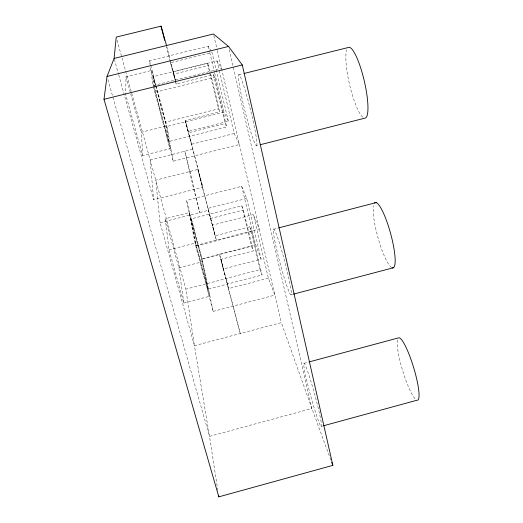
<?xml version="1.0" encoding="UTF-8"?>
<svg xmlns="http://www.w3.org/2000/svg" width="523" height="523" viewBox="0 0 523 523"><rect width="100%" height="100%" fill="white"/><g stroke="black" fill="none" stroke-linecap="round" stroke-linejoin="round"><path stroke-width="0.39" stroke-dasharray="2.62 1.96" d="M156.017 86.851L151.663 70.415L126.01 76.757L125.71 94.65L142.707 155.573L170.38 148.584L166.392 125.991L156.227 87.635M321.05 426.448A32.792 2.118 74.7 0 0 310.956 381.47A32.792 2.118 74.7 0 0 305.903 376.854A32.792 2.118 74.7 0 0 321.05 426.448L322.626 426.016M304.026 363.295L308.733 362.027M330.889 460.07L311.865 408.515L281.335 322.613L194.432 345.716L209.501 436.359L217.83 490.397M213.155 311.394L274.863 295.109L268.384 278.144L253.354 214.58L212.371 225.165L215.09 235.775L249.844 226.773L251.707 231.604L262.069 274.967L207.899 289.18L196.406 245.954L190.921 218.915L241.77 205.82L243.391 210.03L253.224 250.909L220.941 259.323L223.413 268.972L261.121 259.12L246.693 198.42L241.698 186.312L186.567 200.446L195.628 245.549L213.155 311.394L202.028 258.793L186.567 200.446M291.082 294.776L292.651 294.357M268.384 278.144L228.623 288.591L226.034 278.504L260.088 269.58L262.069 274.967M197.772 169.478L216.385 240.168L197.772 169.478L155.749 180.167L160.051 222.752L194.432 345.716L185.855 289.147L225.766 278.687L219.503 254.243L240.292 333.524L225.766 278.687M183.854 303.052L209.658 296.273L202.375 261.716L189.346 212.567L165.301 218.751L169.014 249.87L183.854 303.052L178.886 267.835L165.301 218.751M202.028 258.793L255.669 244.829L261.121 259.12M207.899 289.18L201.603 259.199L251.491 246.209L253.224 250.909M178.886 267.835L202.375 261.716M169.014 249.87L195.491 243.005L189.346 212.567M195.628 245.549L259.316 229.028L253.354 214.58M196.406 245.954L251.707 231.604M273.352 229.296L278.092 228.067M246.693 198.42L207.886 208.396L215.09 235.775M160.051 222.752L208.716 210.226M210.481 218.516L243.391 210.03M118.714 74.92L153.631 199.799L202.826 187.221L185.547 121.787L202.826 187.221M192.595 149.284L150.186 160.018L153.631 199.799M153.252 86.373L173.185 161.267L239.423 144.472L234.186 133.496L219.268 70.409M256.414 145.701A36.577 2.811 76 0 0 245.862 92.695A36.577 2.811 76 0 0 240.717 92.198A36.577 2.811 76 0 0 256.414 145.701L259.558 144.904M142.707 155.573L141.367 132.273L166.392 125.991M173.185 161.267L166.968 126.455L223.994 112.125L228.348 121.258L188.156 131.384L185.358 120.467L219.778 111.817L210.338 72.56M185.358 120.467L188.698 132.75L225.138 123.565L226.694 126.971L168.661 141.602L155.501 92.14L153.193 76.633L207.441 63.191L208.638 65.493L210.148 71.775M234.186 133.496L191.64 144.25L188.698 132.75M168.661 141.602L165.281 122.212L218.437 108.876L219.778 111.817M211.168 51.077L208.259 46.181L149.539 60.661L153.036 85.589L221.562 68.572L217.032 60.943L173.093 71.834L175.617 81.686M228.348 121.258L211.998 52.477L170.557 62.721L173.499 74.207L208.638 65.493M175.368 80.96L176.199 83.961L213.443 74.704L214.842 77.378L226.694 126.971M155.501 92.14L214.842 77.378M238.691 74.802L243.417 73.625M107.908 79.607L209.501 436.359L311.865 408.515L229.074 48.835M114.321 59.21L118.492 74.135M170.184 61.387L166.262 46.534M170.4 62.159L175.375 80.039L166.739 46.312M173.499 74.207L175.159 80.209M117.1 40.238L185.855 289.147M126.01 76.757L130.554 93.179M130.77 93.963L141.367 132.273M220.941 259.323L226.034 278.504M149.539 60.661L150.578 64.577M150.787 65.362L155.972 84.942M156.181 85.726L166.968 126.455M153.193 76.633L155.488 85.275M155.697 86.06L165.281 122.212M190.921 218.915L201.603 259.199M154.357 88.361L170.38 148.584M195.491 243.005L209.658 296.273M175.813 82.444L176.199 83.961M207.441 63.191L209.527 71.854M209.716 72.645L218.437 108.876M241.77 205.82L251.491 246.209M208.259 46.181L209.586 51.738M209.775 52.535L214.515 72.403M214.705 73.194L223.994 112.125M241.698 186.312L255.669 244.829M213.443 74.704L225.138 123.565M249.844 226.773L260.088 269.58M217.032 60.943L219.085 69.618M213.802 35.584L217.169 49.894M217.352 50.692L281.335 322.613M151.663 70.415L154.154 87.583M414.987 398.735A32.603 5.714 73.1 0 1 402.292 369.46A32.603 5.714 73.1 0 1 397.487 339.617M362.759 117.185A36.329 7.577 76.9 0 1 349.697 85.157A36.329 7.577 76.9 0 1 346.756 49.724M391.596 267.508A33.864 6.642 74.7 0 1 378.6 239.854A33.864 6.642 74.7 0 1 373.468 205.644M190.065 171.439L184.815 151.252L193.804 189.529L199.793 212.528L190.065 171.439M274.699 240.319A34.087 2.465 75.2 0 0 290.285 294.266A34.087 2.465 75.2 0 0 281.858 251.086A34.087 2.465 75.2 0 0 274.699 240.319"/><path stroke-width="0.78" d="M114.106 58.426L213.43 33.995L228.525 46.449L242.293 64.95L332.85 465.372L218.823 496.85L103.992 99.311L107.012 76.463L114.106 58.426L116.237 37.107L161.038 26.15L166.536 45.527M323.41 425.8L416.962 400.232A32.603 5.714 73.1 0 0 414.236 369.565A32.603 5.714 73.1 0 0 398.833 337.799L309.511 361.818M293.442 294.148L393.453 267.73M278.687 227.891L376.142 202.591M260.349 144.701L364.969 118.139A36.329 7.577 76.9 0 0 364.126 80.333A36.329 7.577 76.9 0 0 348.226 47.521L244.208 73.429M103.992 99.311L242.293 64.95M107.012 76.463L228.525 46.449M331.732 462.339L332.85 465.372M161.038 26.15L164.653 40.264M218.575 495.235L218.823 496.85M374.475 203.042A33.864 6.642 74.7 0 1 390.557 233.343A33.864 6.642 74.7 0 1 392.276 267.828"/></g></svg>
